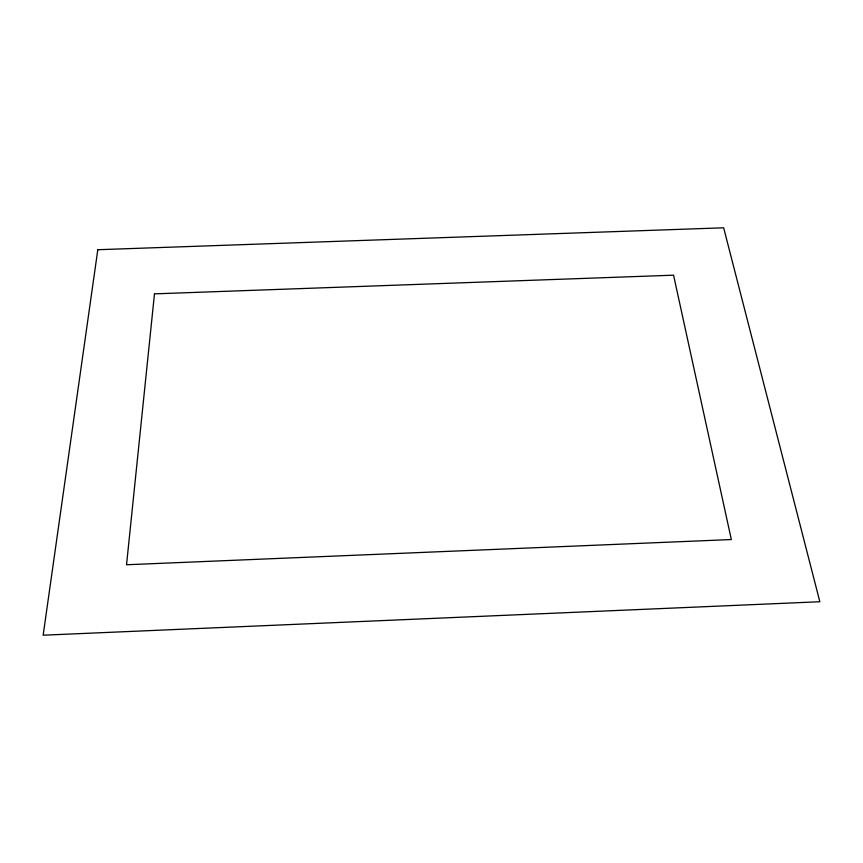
<?xml version="1.0" encoding="UTF-8"?>
<svg xmlns="http://www.w3.org/2000/svg" width="863" height="863" viewBox="0 0 863 863"><rect width="100%" height="100%" fill="white"/><g stroke="black" fill="none" stroke-linecap="round" stroke-linejoin="round"><path stroke-width="1.29" d="M154.477 293.862L126.537 564.758L731.339 539.548L673.561 275.178L154.477 293.862M97.81 249.72L43.15 635.2L819.85 601.738L723.647 227.8L97.81 249.72"/></g></svg>
